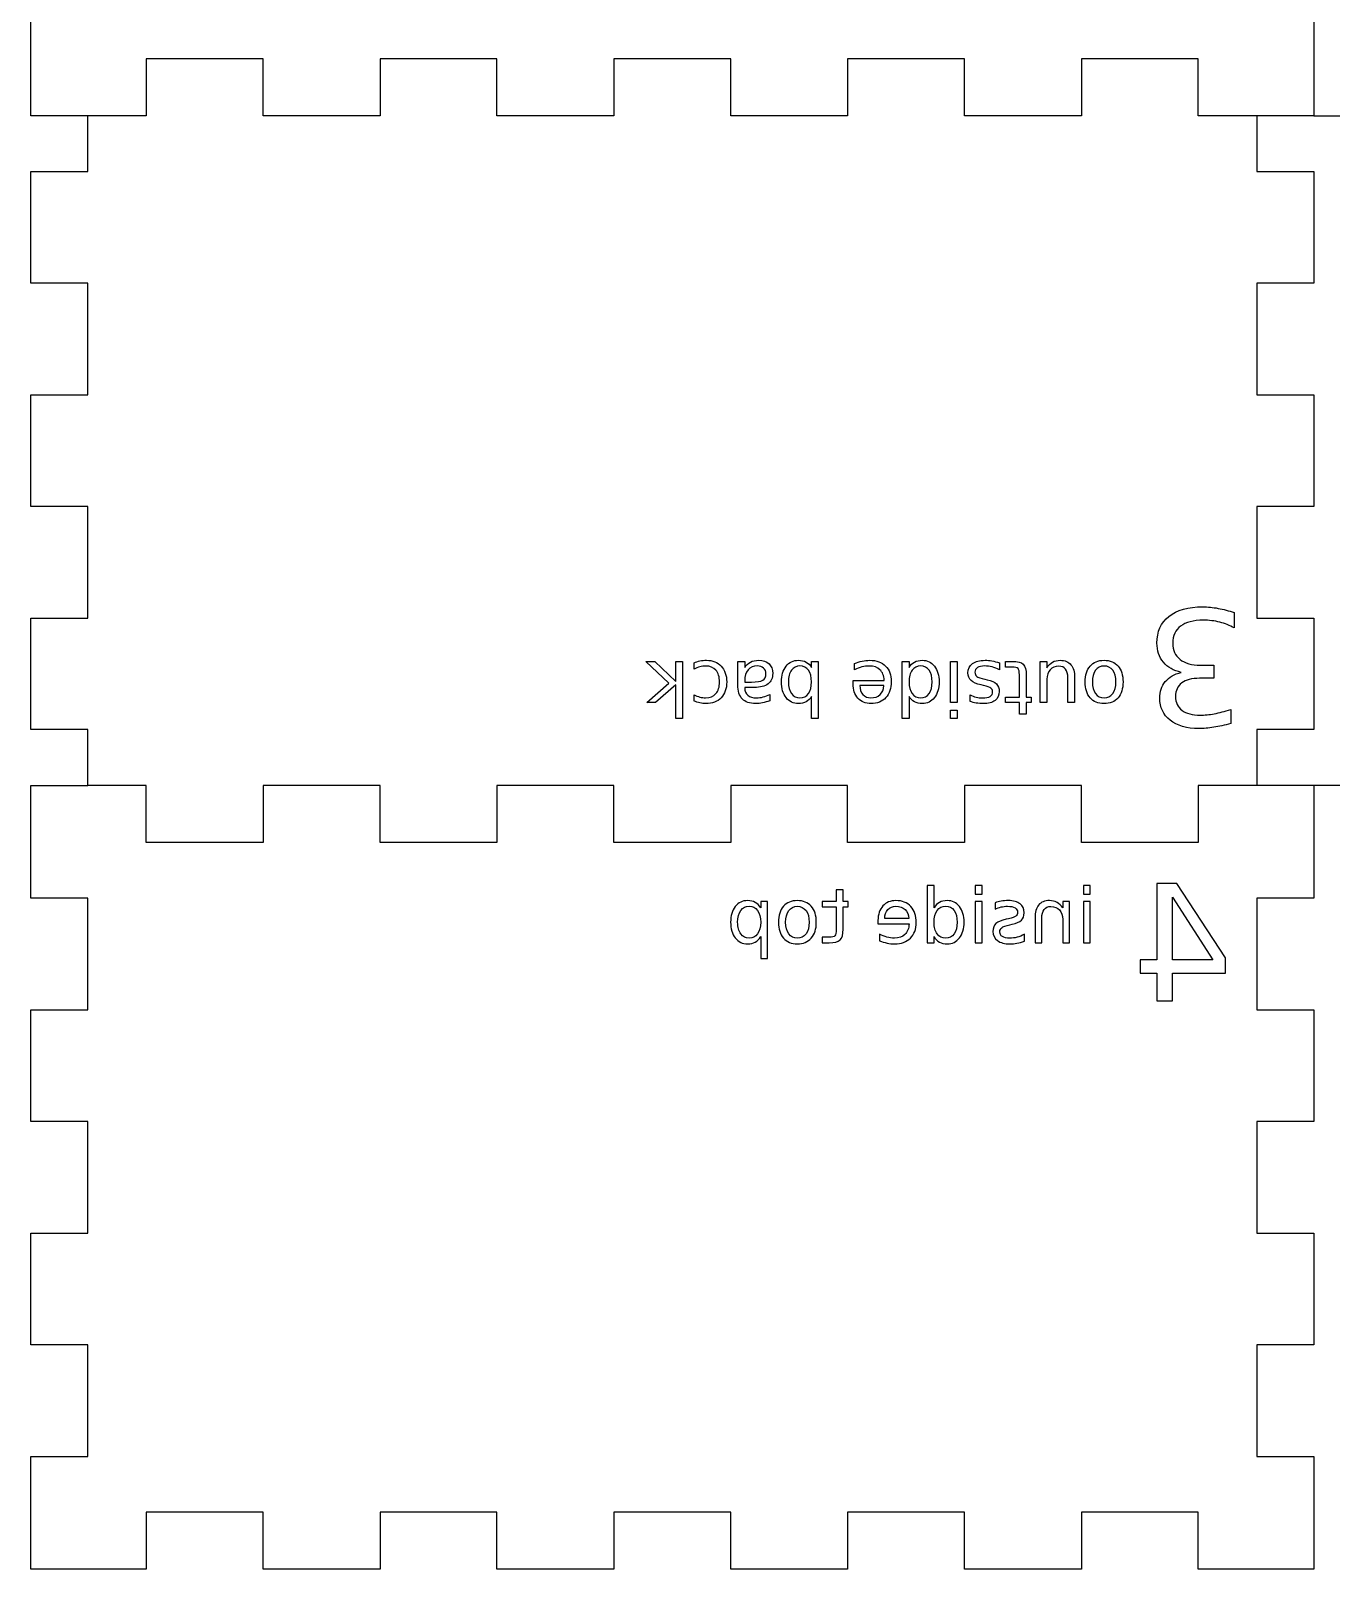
# Model space of a CAD drawing. Extents: x 81 to 232, y 87 to 299.
# Drawn here: x 81.3 to 172.5, y 86.5 to 194.5 of the extents above; entities that cross this region are included whole.
import ezdxf

# ---------------------------------------------------------------- set-up
doc = ezdxf.new("R2010")
doc.units = 0
doc.layers.add('Layer_1', color=7, linetype='CONTINUOUS')

msp = doc.modelspace()

# ---------------------------------------------------------------- linework, layer by layer
at = {"layer": 'Layer_1', "color": 5}
for p, q in [((81.262963, 188.533334), (81.262963, 196.450001)), ((171.262963, 196.450001), (171.262963, 188.533334)), ((97.562963, 192.533332), (89.362963, 192.533332)), ((89.362963, 192.533332), (89.362963, 188.533334)), ((97.562963, 188.533334), (97.562963, 192.533332)), ((113.962962, 192.533332), (105.762963, 192.533332)), ((105.762963, 192.533332), (105.762963, 188.533334)), ((113.962962, 188.533334), (113.962962, 192.533332)), ((130.362963, 192.533332), (122.162962, 192.533332)), ((122.162962, 192.533332), (122.162962, 188.533334)), ((130.362963, 188.533334), (130.362963, 192.533332)), ((146.762964, 192.533332), (138.562963, 192.533332)), ((138.562963, 192.533332), (138.562963, 188.533334)), ((146.762964, 188.533334), (146.762964, 192.533332)), ((163.162962, 192.533332), (154.962962, 192.533332)), ((154.962962, 192.533332), (154.962962, 188.533334)), ((163.162962, 188.533334), (163.162962, 192.533332)), ((89.362963, 188.533334), (81.262963, 188.533334)), ((85.262963, 184.616665), (85.262963, 188.533334)), ((105.762963, 188.533334), (97.562963, 188.533334)), ((122.162962, 188.533334), (113.962962, 188.533334)), ((138.562963, 188.533334), (130.362963, 188.533334)), ((154.962962, 188.533334), (146.762964, 188.533334)), ((171.262963, 188.533334), (163.162962, 188.533334)), ((167.262962, 188.533334), (167.262962, 184.616665)), ((171.262963, 188.533334), (175.179629, 188.533334)), ((81.262963, 176.783334), (81.262963, 184.616665)), ((81.262963, 184.616665), (85.262963, 184.616665)), ((167.262962, 184.616665), (171.262963, 184.616665)), ((171.262963, 184.616665), (171.262963, 176.783334)), ((85.262963, 176.783334), (81.262963, 176.783334)), ((85.262963, 168.949999), (85.262963, 176.783334)), ((171.262963, 176.783334), (167.262962, 176.783334)), ((167.262962, 176.783334), (167.262962, 168.949999)), ((81.262963, 161.116667), (81.262963, 168.949999)), ((81.262963, 168.949999), (85.262963, 168.949999)), ((167.262962, 168.949999), (171.262963, 168.949999)), ((171.262963, 168.949999), (171.262963, 161.116667)), ((85.262963, 161.116667), (81.262963, 161.116667)), ((85.262963, 153.283333), (85.262963, 161.116667)), ((171.262963, 161.116667), (167.262962, 161.116667)), ((167.262962, 161.116667), (167.262962, 153.283333)), ((81.262963, 145.450001), (81.262963, 153.283333)), ((81.262963, 153.283333), (85.262963, 153.283333)), ((167.262962, 153.283333), (171.262963, 153.283333)), ((171.262963, 153.283333), (171.262963, 145.450001)), ((85.262963, 145.450001), (81.262963, 145.450001)), ((85.262963, 141.533332), (85.262963, 145.450001)), ((171.262963, 145.450001), (167.262962, 145.450001)), ((167.262962, 145.450001), (167.262962, 141.533332)), ((81.262963, 137.533335), (81.262963, 141.533332)), ((81.262963, 141.533332), (85.262963, 141.533332)), ((89.362963, 141.533332), (85.262963, 141.533332)), ((89.362963, 137.533332), (89.362963, 141.533332)), ((105.762963, 141.533332), (97.562963, 141.533332)), ((97.562963, 141.533332), (97.562963, 137.533332)), ((105.762963, 137.533332), (105.762963, 141.533332)), ((122.162962, 141.533332), (113.962962, 141.533332)), ((113.962962, 141.533332), (113.962962, 137.533332)), ((122.162962, 137.533332), (122.162962, 141.533332)), ((138.562963, 141.533332), (130.362963, 141.533332)), ((130.362963, 141.533332), (130.362963, 137.533332)), ((138.562963, 137.533332), (138.562963, 141.533332)), ((154.962962, 141.533332), (146.762964, 141.533332)), ((146.762964, 141.533332), (146.762964, 137.533332)), ((154.962962, 137.533332), (154.962962, 141.533332)), ((167.262962, 141.533332), (163.162962, 141.533332)), ((163.162962, 141.533332), (163.162962, 137.533332)), ((171.262963, 141.533332), (167.262962, 141.533332)), ((171.262963, 141.533332), (171.262963, 133.616666)), ((175.179629, 141.533332), (171.262963, 141.533332)), ((81.262963, 133.616666), (81.262963, 137.533335)), ((97.562963, 137.533332), (89.362963, 137.533332)), ((113.962962, 137.533332), (105.762963, 137.533332)), ((130.362963, 137.533332), (122.162962, 137.533332)), ((146.762964, 137.533332), (138.562963, 137.533332)), ((163.162962, 137.533332), (154.962962, 137.533332)), ((85.262963, 133.616666), (81.262963, 133.616666)), ((85.262963, 125.783334), (85.262963, 133.616666)), ((171.262963, 133.616666), (167.262962, 133.616666)), ((167.262962, 133.616666), (167.262962, 125.783334)), ((81.262963, 117.949999), (81.262963, 125.783334)), ((81.262963, 125.783334), (85.262963, 125.783334)), ((167.262962, 125.783334), (171.262963, 125.783334)), ((171.262963, 125.783334), (171.262963, 117.949999)), ((85.262963, 117.949999), (81.262963, 117.949999)), ((85.262963, 110.116668), (85.262963, 117.949999)), ((171.262963, 117.949999), (167.262962, 117.949999)), ((167.262962, 117.949999), (167.262962, 110.116668)), ((81.262963, 102.283333), (81.262963, 110.116668)), ((81.262963, 110.116668), (85.262963, 110.116668)), ((167.262962, 110.116668), (171.262963, 110.116668)), ((171.262963, 110.116668), (171.262963, 102.283333)), ((85.262963, 102.283333), (81.262963, 102.283333)), ((85.262963, 94.449998), (85.262963, 102.283333)), ((171.262963, 102.283333), (167.262962, 102.283333)), ((167.262962, 102.283333), (167.262962, 94.449998)), ((81.262963, 86.533332), (81.262963, 94.449998)), ((81.262963, 94.449998), (85.262963, 94.449998)), ((167.262962, 94.449998), (171.262963, 94.449998)), ((171.262963, 94.449998), (171.262963, 86.533332)), ((97.562963, 90.533333), (89.362963, 90.533333)), ((89.362963, 90.533333), (89.362963, 86.533332)), ((97.562963, 86.533332), (97.562963, 90.533333)), ((113.962962, 90.533333), (105.762963, 90.533333)), ((105.762963, 90.533333), (105.762963, 86.533332)), ((113.962962, 86.533332), (113.962962, 90.533333)), ((130.362963, 90.533333), (122.162962, 90.533333)), ((122.162962, 90.533333), (122.162962, 86.533332)), ((130.362963, 86.533332), (130.362963, 90.533333)), ((146.762964, 90.533333), (138.562963, 90.533333)), ((138.562963, 90.533333), (138.562963, 86.533332)), ((146.762964, 86.533332), (146.762964, 90.533333)), ((163.162962, 90.533333), (154.962962, 90.533333)), ((154.962962, 90.533333), (154.962962, 86.533332)), ((163.162962, 86.533332), (163.162962, 90.533333)), ((89.362963, 86.533332), (81.262963, 86.533332)), ((105.762963, 86.533332), (97.562963, 86.533332)), ((122.162962, 86.533332), (113.962962, 86.533332)), ((138.562963, 86.533332), (130.362963, 86.533332)), ((154.962962, 86.533332), (146.762964, 86.533332)), ((171.262963, 86.533332), (163.162962, 86.533332))]:
    msp.add_line(p, q, dxfattribs=at)
at = {"layer": 'Layer_1', "color": 7}
for p, q in [((165.681612, 153.658854), (165.681612, 152.583982)), ((126.018457, 148.701567), (124.419072, 150.241524)), ((124.419072, 150.241524), (125.039191, 150.241524)), ((125.039191, 150.241524), (126.509385, 148.828174)), ((126.509385, 148.828174), (126.509385, 150.241524)), ((126.509385, 150.241524), (126.98739, 150.241524)), ((126.98739, 150.241524), (126.98739, 146.221099)), ((127.790959, 149.69117), (127.790959, 150.130421)), ((130.865708, 148.590461), (130.865708, 150.241524)), ((130.865708, 150.241524), (131.341131, 150.241524)), ((131.341131, 150.241524), (131.341131, 149.802276)), ((136.028182, 149.807443), (136.028182, 150.241524)), ((136.028182, 150.241524), (136.50619, 150.241524)), ((136.50619, 150.241524), (136.50619, 146.221099)), ((139.053838, 149.644663), (139.053838, 150.094246)), ((142.397302, 146.221099), (142.397302, 150.241524)), ((142.397302, 150.241524), (142.872725, 150.241524)), ((142.872725, 150.241524), (142.872725, 149.807443)), ((145.769189, 147.347645), (145.769189, 150.241524)), ((145.769189, 150.241524), (146.244615, 150.241524)), ((146.244615, 150.241524), (146.244615, 147.347645)), ((149.216008, 150.135589), (149.216008, 149.644663)), ((149.632004, 149.843616), (149.632004, 150.241524)), ((149.632004, 150.241524), (150.120347, 150.241524)), ((152.065965, 147.347645), (152.065965, 150.241524)), ((152.065965, 150.241524), (152.541388, 150.241524)), ((152.541388, 150.241524), (152.541388, 149.797108)), ((148.1954, 148.983205), (148.360762, 148.944447)), ((150.120347, 149.843616), (149.632004, 149.843616)), ((150.611273, 147.71713), (150.611273, 149.288095)), ((151.089278, 149.288095), (151.089278, 147.71713)), ((152.541388, 148.988372), (152.541388, 147.347645)), ((154.014164, 147.347645), (154.014164, 149.08139)), ((154.489587, 149.099475), (154.489587, 147.347645)), ((154.489587, 149.099475), (154.489587, 149.099475)), ((161.960907, 149.469618), (161.960907, 149.469618)), ((164.259474, 149.050692), (163.256265, 149.050692)), ((163.300362, 149.965711), (164.259474, 149.965711)), ((164.259474, 149.965711), (164.259474, 149.050692)), ((124.483667, 147.347645), (126.018457, 148.701567)), ((126.509385, 148.595632), (125.090865, 147.347645)), ((126.509385, 146.221099), (126.509385, 148.595632)), ((127.790959, 147.45875), (127.790959, 147.903166)), ((130.865708, 148.590461), (130.865708, 148.590461)), ((131.341131, 148.892769), (131.341131, 148.786834)), ((131.341131, 148.786834), (131.813969, 148.786834)), ((132.007757, 148.414764), (131.341131, 148.414764)), ((131.341131, 148.414764), (131.341131, 148.368254)), ((131.813969, 148.786834), (131.813969, 148.786834)), ((133.098128, 147.918668), (133.098128, 147.47942)), ((134.41071, 148.797169), (134.41071, 148.797169)), ((138.942733, 148.675729), (138.942733, 148.908272)), ((138.942733, 148.908272), (141.128646, 148.908272)), ((138.942733, 148.675729), (138.942733, 148.675729)), ((141.113143, 148.538787), (139.418156, 148.536247)), ((139.418156, 148.536247), (139.418156, 148.536201)), ((144.492782, 148.797169), (144.492782, 148.797169)), ((148.099797, 148.549122), (147.937017, 148.585294)), ((125.090865, 147.347645), (124.483667, 147.347645)), ((127.790959, 147.45875), (127.790959, 147.45875)), ((136.028182, 146.221099), (136.028182, 147.786893)), ((136.028182, 147.786893), (136.028182, 147.786893)), ((142.872725, 147.786893), (142.872725, 146.221099)), ((142.872725, 147.786893), (142.872725, 147.786893)), ((146.244615, 147.347645), (145.769189, 147.347645)), ((146.244615, 147.347645), (146.244615, 147.347645)), ((147.159286, 147.43291), (147.159286, 147.882496)), ((147.159286, 147.43291), (147.159286, 147.43291)), ((149.632004, 147.347645), (149.632004, 147.71713)), ((149.632004, 147.71713), (150.611273, 147.71713)), ((150.611273, 147.347645), (149.632004, 147.347645)), ((150.611273, 146.525989), (150.611273, 147.347645)), ((151.089278, 147.71713), (151.438094, 147.71713)), ((151.438094, 147.347645), (151.089278, 147.347645)), ((151.089278, 147.347645), (151.089278, 146.525989)), ((151.438094, 147.71713), (151.438094, 147.347645)), ((152.541388, 147.347645), (152.065965, 147.347645)), ((154.489587, 147.347645), (154.014164, 147.347645)), ((156.554063, 147.680958), (156.554063, 147.680958)), ((156.554063, 147.277883), (156.554063, 147.277883)), ((165.433564, 146.873393), (165.433564, 145.881204)), ((126.98739, 146.221099), (126.509385, 146.221099)), ((126.98739, 146.221099), (126.98739, 146.221099)), ((136.50619, 146.221099), (136.028182, 146.221099)), ((142.872725, 146.221099), (142.397302, 146.221099)), ((145.769189, 146.221099), (145.769189, 146.823129)), ((145.769189, 146.823129), (146.244615, 146.823129)), ((146.244615, 146.221099), (145.769189, 146.221099)), ((146.244615, 146.823129), (146.244615, 146.221099)), ((146.244615, 146.221099), (146.244615, 146.221099)), ((151.089278, 146.525989), (150.611273, 146.525989)), ((150.611273, 146.525989), (150.611273, 146.525989)), ((137.768076, 134.206131), (137.768076, 133.384475)), ((138.246084, 134.206131), (137.768076, 134.206131)), ((137.768076, 134.206131), (137.768076, 134.206131)), ((138.246084, 133.384475), (138.246084, 134.206131)), ((144.622955, 134.511021), (144.147532, 134.511021)), ((144.147532, 134.511021), (144.147532, 130.490594)), ((144.622955, 132.945224), (144.622955, 134.511021)), ((147.994841, 134.511021), (147.519418, 134.511021)), ((147.519418, 134.511021), (147.519418, 133.90899)), ((147.519418, 133.90899), (147.994841, 133.90899)), ((147.994841, 133.90899), (147.994841, 134.511021)), ((147.994841, 134.511021), (147.994841, 134.511021)), ((155.580944, 134.511021), (155.105521, 134.511021)), ((155.105521, 134.511021), (155.105521, 133.90899)), ((155.105521, 133.90899), (155.580944, 133.90899)), ((155.580944, 133.90899), (155.580944, 134.511021)), ((155.580944, 134.511021), (155.580944, 134.511021)), ((161.653663, 134.656914), (160.253576, 134.656914)), ((160.253576, 134.656914), (160.253576, 129.293591)), ((165.076711, 129.442418), (161.653663, 134.656914)), ((161.653663, 134.656914), (161.653663, 134.656914)), ((132.944083, 133.384475), (132.466074, 133.384475)), ((132.466074, 133.384475), (132.466074, 132.945224)), ((132.944083, 129.389887), (132.944083, 133.384475)), ((135.03956, 133.454237), (135.03956, 133.454237)), ((135.03956, 133.051162), (135.03956, 133.051162)), ((137.768076, 133.384475), (136.788807, 133.384475)), ((136.788807, 133.384475), (136.788807, 133.014987)), ((136.788807, 133.014987), (137.768076, 133.014987)), ((137.768076, 133.014987), (137.768076, 131.444025)), ((138.5949, 133.384475), (138.246084, 133.384475)), ((138.246084, 131.444025), (138.246084, 133.014987)), ((138.246084, 133.014987), (138.5949, 133.014987)), ((138.5949, 133.014987), (138.5949, 133.384475)), ((144.622955, 132.945224), (144.622955, 132.945224)), ((147.994841, 133.384475), (147.519418, 133.384475)), ((147.519418, 133.384475), (147.519418, 130.490594)), ((147.994841, 130.490594), (147.994841, 133.384475)), ((147.994841, 133.384475), (147.994841, 133.384475)), ((148.909515, 133.299207), (148.909515, 132.849624)), ((148.909515, 133.299207), (148.909515, 133.299207)), ((154.131419, 133.384475), (153.653411, 133.384475)), ((153.653411, 133.384475), (153.653411, 132.934889)), ((154.131419, 130.490594), (154.131419, 133.384475)), ((155.580944, 133.384475), (155.105521, 133.384475)), ((155.105521, 133.384475), (155.105521, 130.490594)), ((155.580944, 130.490594), (155.580944, 133.384475)), ((155.580944, 133.384475), (155.580944, 133.384475)), ((161.361518, 133.686775), (164.172717, 129.293591)), ((161.361518, 129.293591), (161.361518, 133.686775)), ((161.361518, 133.686775), (161.361518, 133.686775)), ((130.848602, 131.93495), (130.848602, 131.93495)), ((140.692962, 132.056391), (140.692962, 131.823845)), ((140.692962, 132.056391), (140.692962, 132.056391)), ((140.692962, 131.823845), (142.878875, 131.823845)), ((141.168385, 132.195873), (141.168385, 132.195916)), ((142.863372, 132.193333), (141.168385, 132.195873)), ((146.243012, 131.93495), (146.243012, 131.93495)), ((149.850026, 132.182998), (149.687246, 132.146823)), ((149.945629, 131.748915), (150.110992, 131.787673)), ((151.707794, 132.237258), (151.707794, 130.490594)), ((151.707794, 132.237258), (151.707794, 132.237258)), ((152.183217, 130.490594), (152.183217, 132.221756)), ((153.653411, 132.126153), (153.653411, 130.490594)), ((132.466074, 130.924677), (132.466074, 129.389887)), ((132.466074, 130.924677), (132.466074, 130.924677)), ((137.27715, 130.888502), (136.788807, 130.888502)), ((136.788807, 130.888502), (136.788807, 130.490594)), ((140.804067, 131.087457), (140.804067, 130.637871)), ((144.622955, 130.490594), (144.622955, 130.924677)), ((150.966238, 130.596531), (150.966238, 131.087457)), ((136.788807, 130.490594), (137.27715, 130.490594)), ((144.147532, 130.490594), (144.622955, 130.490594)), ((147.519418, 130.490594), (147.994841, 130.490594)), ((151.707794, 130.490594), (152.183217, 130.490594)), ((153.653411, 130.490594), (154.131419, 130.490594)), ((155.105521, 130.490594), (155.580944, 130.490594)), ((132.466074, 129.389887), (132.944083, 129.389887)), ((160.253576, 129.293591), (159.079489, 129.293591)), ((159.079489, 129.293591), (159.079489, 128.367549)), ((164.172717, 129.293591), (161.361518, 129.293591)), ((165.076711, 128.367549), (165.076711, 129.442418)), ((159.079489, 128.367549), (160.253576, 128.367549)), ((160.253576, 128.367549), (160.253576, 126.427271)), ((161.361518, 126.427271), (161.361518, 128.367549)), ((161.361518, 128.367549), (165.076711, 128.367549)), ((160.253576, 126.427271), (161.361518, 126.427271))]:
    msp.add_line(p, q, dxfattribs=at)
for points in [[(160.263165, 151.514625), (160.263165, 152.32675), (160.542448, 152.955135), (161.101013, 153.399782)], [(161.101013, 153.399782), (161.659578, 153.844429), (162.453328, 154.066752), (163.482263, 154.066752)], [(163.482263, 154.066752), (163.82769, 154.066752), (164.184142, 154.031841), (164.55162, 153.96202)], [(164.55162, 153.96202), (164.915421, 153.895874), (165.292085, 153.794819), (165.681612, 153.658854)], [(161.922322, 152.716274), (161.554846, 152.440667), (161.371108, 152.040117), (161.371108, 151.514625)], [(163.515334, 153.129687), (162.817129, 153.129687), (162.286125, 152.991883), (161.922322, 152.716274)], [(164.667376, 152.991881), (164.299898, 153.083752), (163.915884, 153.129687), (163.515334, 153.129687)], [(165.681612, 152.583982), (165.372931, 152.764045), (165.034852, 152.900012), (164.667376, 152.991881)], [(160.715161, 150.180685), (160.413831, 150.540812), (160.263165, 150.985458), (160.263165, 151.514625)], [(161.371108, 151.514625), (161.371108, 151.029555), (161.541984, 150.651053), (161.883736, 150.379121)], [(127.790959, 150.130421), (127.923596, 150.192433), (128.0614, 150.238941), (128.204372, 150.269946)], [(128.204372, 150.269946), (128.345621, 150.300953), (128.496343, 150.316456), (128.65654, 150.316456)], [(128.65654, 150.316456), (129.092344, 150.316456), (129.438576, 150.179514), (129.695236, 149.905628)], [(131.341131, 149.802276), (131.449651, 149.977976), (131.584871, 150.108028), (131.746792, 150.192431)], [(131.746792, 150.192431), (131.90871, 150.275115), (132.106803, 150.316456), (132.34107, 150.316456)], [(132.34107, 150.316456), (132.637348, 150.316456), (132.873337, 150.233774), (133.049035, 150.068408)], [(133.049035, 150.068408), (133.223014, 149.901322), (133.310003, 149.678252), (133.310003, 149.3992)], [(134.24793, 149.897876), (134.466693, 150.176929), (134.751775, 150.316456), (135.103176, 150.316456)], [(135.103176, 150.316456), (135.315047, 150.316456), (135.497637, 150.275115), (135.650944, 150.192431)], [(135.650944, 150.192431), (135.802529, 150.108028), (135.928275, 149.979698), (136.028182, 149.807443)], [(139.053838, 150.094246), (139.22437, 150.166594), (139.399208, 150.221716), (139.578354, 150.259611)], [(139.578354, 150.259611), (139.757499, 150.297508), (139.939228, 150.316456), (140.123539, 150.316456)], [(140.123539, 150.316456), (140.585183, 150.316456), (140.951225, 150.182097), (141.221663, 149.913378)], [(142.872725, 149.807443), (142.972634, 149.979698), (143.099242, 150.108028), (143.252548, 150.192431)], [(143.252548, 150.192431), (143.404132, 150.275115), (143.586722, 150.316456), (143.800319, 150.316456)], [(143.800319, 150.316456), (144.149996, 150.316456), (144.435077, 150.176929), (144.655563, 149.897876)], [(147.004258, 149.443125), (147.004258, 149.711842), (147.111056, 149.924577), (147.324651, 150.081329)], [(147.324651, 150.081329), (147.536525, 150.23808), (147.828497, 150.316456), (148.200567, 150.316456)], [(148.200567, 150.316456), (148.355596, 150.316456), (148.517515, 150.300953), (148.686325, 150.269946)], [(148.686325, 150.269946), (148.853412, 150.240663), (149.029973, 150.195877), (149.216008, 150.135589)], [(150.120347, 150.241524), (150.487249, 150.241524), (150.740464, 150.173484), (150.879991, 150.037403)], [(152.541388, 149.797108), (152.656798, 149.972808), (152.791156, 150.103722), (152.944463, 150.189849)], [(152.944463, 150.189849), (153.096047, 150.274254), (153.272608, 150.316456), (153.474146, 150.316456)], [(153.474146, 150.316456), (153.806598, 150.316456), (154.058952, 150.213103), (154.231207, 150.006396)], [(155.579961, 149.913378), (155.81595, 150.182097), (156.14065, 150.316456), (156.554063, 150.316456)], [(156.554063, 150.316456), (156.969197, 150.316456), (157.294758, 150.182097), (157.530746, 149.913378)], [(161.960907, 149.469618), (161.428066, 149.583534), (161.012817, 149.820556), (160.715161, 150.180685)], [(161.883736, 150.379121), (162.221816, 150.103514), (162.694025, 149.965711), (163.300362, 149.965711)], [(128.196619, 149.859118), (128.060537, 149.821223), (127.925317, 149.765241), (127.790959, 149.69117)], [(128.604862, 149.913378), (128.467059, 149.913378), (128.330978, 149.895291), (128.196619, 149.859118)], [(129.323166, 149.621408), (129.152634, 149.816055), (128.913199, 149.913378), (128.604862, 149.913378)], [(129.578964, 148.797169), (129.578964, 149.150292), (129.493698, 149.425038), (129.323166, 149.621408)], [(129.695236, 149.905628), (129.951895, 149.631743), (130.080224, 149.262257), (130.080224, 148.797169)], [(131.581426, 149.639496), (131.421229, 149.451737), (131.341131, 149.202828), (131.341131, 148.892769)], [(132.214462, 149.918548), (131.950912, 149.918548), (131.7399, 149.825531), (131.581426, 149.639496)], [(132.669215, 149.771268), (132.55725, 149.869455), (132.405666, 149.918548), (132.214462, 149.918548)], [(132.61237, 148.918607), (132.76051, 149.006457), (132.83458, 149.156319), (132.83458, 149.368192)], [(132.83458, 149.368192), (132.83458, 149.537003), (132.779459, 149.671361), (132.669215, 149.771268)], [(133.310003, 149.3992), (133.310003, 149.073638), (133.201482, 148.828174), (132.98444, 148.662809)], [(133.917202, 148.797169), (133.917202, 149.251922), (134.027444, 149.618824), (134.24793, 149.897876)], [(134.627753, 149.621408), (134.483057, 149.421593), (134.41071, 149.146847), (134.41071, 148.797169)], [(135.219446, 149.918548), (134.967954, 149.918548), (134.770723, 149.819502), (134.627753, 149.621408)], [(135.813727, 149.621408), (135.669031, 149.819502), (135.470938, 149.918548), (135.219446, 149.918548)], [(136.028182, 148.797169), (136.028182, 149.146847), (135.956697, 149.421593), (135.813727, 149.621408)], [(139.565434, 149.846201), (139.39318, 149.801414), (139.222648, 149.734235), (139.053838, 149.644663)], [(140.095117, 149.913378), (139.912528, 149.913378), (139.735967, 149.890986), (139.565434, 149.846201)], [(140.83409, 149.65758), (140.656668, 149.828112), (140.410344, 149.913378), (140.095117, 149.913378)], [(141.128646, 148.908272), (141.107976, 149.235557), (141.009791, 149.485327), (140.83409, 149.65758)], [(141.221663, 149.913378), (141.490382, 149.644661), (141.624741, 149.281204), (141.624741, 148.823007)], [(143.089768, 149.621408), (142.945073, 149.421593), (142.872725, 149.146847), (142.872725, 148.797169)], [(143.684046, 149.918548), (143.432554, 149.918548), (143.234462, 149.819502), (143.089768, 149.621408)], [(144.278325, 149.621408), (144.133631, 149.819502), (143.935538, 149.918548), (143.684046, 149.918548)], [(144.492782, 148.797169), (144.492782, 149.146847), (144.421296, 149.421593), (144.278325, 149.621408)], [(144.655563, 149.897876), (144.874326, 149.618824), (144.983708, 149.251922), (144.983708, 148.797169)], [(147.218713, 148.892769), (147.075743, 149.023683), (147.004258, 149.207135), (147.004258, 149.443125)], [(147.673466, 149.804858), (147.552888, 149.727345), (147.492599, 149.618825), (147.492599, 149.479298)], [(147.492599, 149.479298), (147.492599, 149.350106), (147.536524, 149.251059), (147.624374, 149.182157)], [(147.624374, 149.182157), (147.710501, 149.113256), (147.900842, 149.046938), (148.1954, 148.983205)], [(148.190232, 149.918548), (147.9663, 149.918548), (147.794045, 149.880652), (147.673466, 149.804858)], [(148.69666, 149.851368), (148.526128, 149.896155), (148.357319, 149.918548), (148.190232, 149.918548)], [(149.216008, 149.644663), (149.040308, 149.735958), (148.867192, 149.80486), (148.69666, 149.851368)], [(150.51567, 149.742848), (150.450213, 149.810026), (150.318439, 149.843616), (150.120347, 149.843616)], [(150.611273, 149.288095), (150.611273, 149.524084), (150.579405, 149.675668), (150.51567, 149.742848)], [(150.879991, 150.037403), (151.019516, 149.8996), (151.089278, 149.649831), (151.089278, 149.288095)], [(152.766181, 149.65758), (152.616319, 149.493938), (152.541388, 149.270869), (152.541388, 148.988372)], [(153.373376, 149.903043), (153.116717, 149.903043), (152.914319, 149.821222), (152.766181, 149.65758)], [(153.853969, 149.698923), (153.747171, 149.835003), (153.586973, 149.903043), (153.373376, 149.903043)], [(154.014164, 149.08139), (154.014164, 149.355275), (153.960766, 149.56112), (153.853969, 149.698923)], [(154.231207, 150.006396), (154.403461, 149.799691), (154.489587, 149.497383), (154.489587, 149.099475)], [(155.225979, 148.797169), (155.225979, 149.27087), (155.343973, 149.64294), (155.579961, 149.913378)], [(155.952032, 149.613655), (155.803892, 149.41384), (155.729821, 149.141678), (155.729821, 148.797169)], [(156.554063, 149.913378), (156.300847, 149.913378), (156.10017, 149.81347), (155.952032, 149.613655)], [(157.161261, 149.61624), (157.013121, 149.814332), (156.810721, 149.913378), (156.554063, 149.913378)], [(157.380884, 148.797169), (157.380884, 149.143402), (157.307676, 149.416425), (157.161261, 149.61624)], [(157.530746, 149.913378), (157.765013, 149.64294), (157.882147, 149.27087), (157.882147, 148.797169)], [(160.847453, 148.819183), (161.108362, 149.131537), (161.479513, 149.348349), (161.960907, 149.469618)], [(163.256265, 149.050692), (162.708724, 149.050692), (162.2898, 148.942287), (161.999493, 148.725477)], [(127.790959, 147.903166), (127.925317, 147.829097), (128.060537, 147.773976), (128.196619, 147.7378)], [(128.604862, 147.680958), (128.913199, 147.680958), (129.152634, 147.779143), (129.323166, 147.975513)], [(129.323166, 147.975513), (129.493698, 148.170162), (129.578964, 148.444047), (129.578964, 148.797169)], [(130.080224, 148.797169), (130.080224, 148.32519), (129.951033, 147.953981), (129.692651, 147.68354)], [(131.175766, 147.603443), (130.96906, 147.820483), (130.865708, 148.149489), (130.865708, 148.590461)], [(131.341131, 148.368254), (131.341131, 148.14949), (131.413478, 147.980681), (131.558171, 147.861826)], [(131.813969, 148.786834), (132.198098, 148.786834), (132.464231, 148.830759), (132.61237, 148.918607)], [(132.98444, 148.662809), (132.765677, 148.497446), (132.440116, 148.414764), (132.007757, 148.414764)], [(132.64596, 147.740386), (132.802712, 147.780004), (132.953435, 147.839431), (133.098128, 147.918668)], [(134.24793, 147.69646), (134.027444, 147.975512), (133.917202, 148.342415), (133.917202, 148.797169)], [(134.41071, 148.797169), (134.41071, 148.447492), (134.483057, 148.173607), (134.627753, 147.975513)], [(134.627753, 147.975513), (134.770723, 147.775698), (134.967954, 147.67579), (135.219446, 147.67579)], [(135.219446, 147.67579), (135.470938, 147.67579), (135.669031, 147.775698), (135.813727, 147.975513)], [(135.813727, 147.975513), (135.956697, 148.173607), (136.028182, 148.447492), (136.028182, 148.797169)], [(139.283798, 147.655121), (139.056421, 147.904889), (138.942733, 148.245092), (138.942733, 148.675729)], [(139.418156, 148.536201), (139.421599, 148.276098), (139.494808, 148.068531), (139.637781, 147.913501)], [(139.637781, 147.913501), (139.77903, 147.758472), (139.966787, 147.680958), (140.201055, 147.680958)], [(140.201055, 147.680958), (140.466326, 147.680958), (140.679061, 147.755889), (140.839258, 147.905751)], [(140.839258, 147.905751), (140.997733, 148.055613), (141.089028, 148.266625), (141.113143, 148.538787)], [(141.624741, 148.823007), (141.624741, 148.349306), (141.497273, 147.973791), (141.242336, 147.69646)], [(142.872725, 148.797169), (142.872725, 148.447492), (142.945073, 148.173607), (143.089768, 147.975513)], [(143.089768, 147.975513), (143.234462, 147.775698), (143.432554, 147.67579), (143.684046, 147.67579)], [(143.684046, 147.67579), (143.935538, 147.67579), (144.133631, 147.775698), (144.278325, 147.975513)], [(144.278325, 147.975513), (144.421296, 148.173607), (144.492782, 148.447492), (144.492782, 148.797169)], [(144.983708, 148.797169), (144.983708, 148.342415), (144.874326, 147.975512), (144.655563, 147.69646)], [(147.937017, 148.585294), (147.599398, 148.657643), (147.359964, 148.760134), (147.218713, 148.892769)], [(148.60881, 148.370839), (148.524405, 148.432851), (148.354734, 148.492278), (148.099797, 148.549122)], [(148.360762, 148.944447), (148.655319, 148.882435), (148.868055, 148.787695), (148.998968, 148.660227)], [(148.559718, 147.784311), (148.676851, 147.856657), (148.735418, 147.965177), (148.735418, 148.109871)], [(148.735418, 148.109871), (148.735418, 148.220114), (148.693215, 148.307104), (148.60881, 148.370839)], [(149.195338, 148.130544), (149.195338, 147.85838), (149.098876, 147.648229), (148.905951, 147.50009)], [(148.998968, 148.660227), (149.129882, 148.531035), (149.195338, 148.354474), (149.195338, 148.130544)], [(155.579961, 147.680958), (155.343973, 147.949675), (155.225979, 148.321745), (155.225979, 148.797169)], [(155.729821, 148.797169), (155.729821, 148.454382), (155.803892, 148.183081), (155.952032, 147.983266)], [(155.952032, 147.983266), (156.10017, 147.781727), (156.300847, 147.680958), (156.554063, 147.680958)], [(156.554063, 147.680958), (156.809, 147.680958), (157.010537, 147.780866), (157.158676, 147.980681)], [(157.158676, 147.980681), (157.306814, 148.178774), (157.380884, 148.450937), (157.380884, 148.797169)], [(157.882147, 148.797169), (157.882147, 148.321745), (157.765013, 147.949675), (157.530746, 147.680958)], [(160.45609, 147.661631), (160.45609, 148.117302), (160.586544, 148.503152), (160.847453, 148.819183)], [(161.999493, 148.725477), (161.709186, 148.504989), (161.564032, 148.188959), (161.564032, 147.777385)], [(128.196619, 147.32439), (128.057092, 147.353673), (127.921872, 147.39846), (127.790959, 147.45875)], [(128.196619, 147.7378), (128.330978, 147.699905), (128.467059, 147.680958), (128.604862, 147.680958)], [(128.625535, 147.277883), (128.479118, 147.277883), (128.336146, 147.293385), (128.196619, 147.32439)], [(129.692651, 147.68354), (129.432548, 147.413102), (129.076842, 147.277883), (128.625535, 147.277883)], [(132.113692, 147.277883), (131.695113, 147.277883), (131.382471, 147.386403), (131.175766, 147.603443)], [(131.558171, 147.861826), (131.701143, 147.741247), (131.902681, 147.680958), (132.162784, 147.680958)], [(132.5917, 147.329557), (132.428058, 147.295108), (132.268722, 147.277883), (132.113692, 147.277883)], [(132.162784, 147.680958), (132.32815, 147.680958), (132.489208, 147.700767), (132.64596, 147.740386)], [(133.098128, 147.47942), (132.924151, 147.41224), (132.755342, 147.362286), (132.5917, 147.329557)], [(135.103176, 147.277883), (134.751775, 147.277883), (134.466693, 147.417409), (134.24793, 147.69646)], [(135.650944, 147.404487), (135.497637, 147.320084), (135.315047, 147.277883), (135.103176, 147.277883)], [(136.028182, 147.786893), (135.928275, 147.61464), (135.802529, 147.487171), (135.650944, 147.404487)], [(140.206222, 147.277883), (139.816927, 147.277883), (139.509452, 147.403629), (139.283798, 147.655121)], [(141.242336, 147.69646), (140.985676, 147.417409), (140.640304, 147.277883), (140.206222, 147.277883)], [(143.252548, 147.404487), (143.099242, 147.487171), (142.972634, 147.61464), (142.872725, 147.786893)], [(143.800319, 147.277883), (143.586722, 147.277883), (143.404132, 147.320084), (143.252548, 147.404487)], [(144.655563, 147.69646), (144.435077, 147.417409), (144.149996, 147.277883), (143.800319, 147.277883)], [(147.159286, 147.882496), (147.293644, 147.813594), (147.433171, 147.761917), (147.577866, 147.727465)], [(147.588201, 147.31664), (147.433171, 147.342477), (147.290199, 147.381233), (147.159286, 147.43291)], [(147.577866, 147.727465), (147.72256, 147.693015), (147.872421, 147.67579), (148.027449, 147.67579)], [(148.084294, 147.277883), (147.908594, 147.277883), (147.74323, 147.290802), (147.588201, 147.31664)], [(148.027449, 147.67579), (148.26344, 147.67579), (148.440862, 147.711964), (148.559718, 147.784311)], [(148.905951, 147.50009), (148.713025, 147.351952), (148.43914, 147.277883), (148.084294, 147.277883)], [(156.554063, 147.277883), (156.14065, 147.277883), (155.81595, 147.412241), (155.579961, 147.680958)], [(157.530746, 147.680958), (157.294758, 147.412241), (156.969197, 147.277883), (156.554063, 147.277883)], [(161.194719, 146.107202), (160.7023, 146.489378), (160.45609, 147.007521), (160.45609, 147.661631)], [(161.564032, 147.777385), (161.564032, 147.354787), (161.714697, 147.031408), (162.016028, 146.807246)], [(164.281525, 146.564713), (164.630628, 146.630858), (165.014641, 146.733752), (165.433564, 146.873393)], [(163.201141, 145.528427), (162.355946, 145.528427), (161.687138, 145.721352), (161.194719, 146.107202)], [(162.016028, 146.807246), (162.313686, 146.57941), (162.741797, 146.465492), (163.300362, 146.465492)], [(163.300362, 146.465492), (163.605367, 146.465492), (163.932421, 146.498565), (164.281525, 146.564713)], [(165.433564, 145.881204), (165.010966, 145.763612), (164.615929, 145.675417), (164.248451, 145.616621)], [(164.248451, 145.616621), (163.877299, 145.557825), (163.528195, 145.528427), (163.201141, 145.528427)], [(130.685822, 133.035659), (130.465335, 132.756606), (130.355092, 132.389703), (130.355092, 131.93495)], [(131.541066, 133.454237), (131.189667, 133.454237), (130.904586, 133.314711), (130.685822, 133.035659)], [(131.065643, 132.756607), (131.208614, 132.956422), (131.405846, 133.056329), (131.657338, 133.056329)], [(132.088836, 133.32763), (131.93553, 133.412035), (131.752939, 133.454237), (131.541066, 133.454237)], [(131.657338, 133.056329), (131.90883, 133.056329), (132.106923, 132.956422), (132.251617, 132.756607)], [(132.466074, 132.945224), (132.366168, 133.117479), (132.240422, 133.244948), (132.088836, 133.32763)], [(134.065462, 133.051162), (133.829471, 132.782445), (133.711476, 132.410375), (133.711476, 131.93495)], [(135.03956, 133.454237), (134.62615, 133.454237), (134.30145, 133.319879), (134.065462, 133.051162)], [(134.437529, 132.748854), (134.58567, 132.950393), (134.786346, 133.051162), (135.03956, 133.051162)], [(136.016246, 133.051162), (135.780256, 133.319879), (135.454694, 133.454237), (135.03956, 133.454237)], [(135.03956, 133.051162), (135.294497, 133.051162), (135.496036, 132.951254), (135.644176, 132.751439)], [(136.367644, 131.93495), (136.367644, 132.410375), (136.250512, 132.782445), (136.016246, 133.051162)], [(141.034028, 133.076999), (140.806651, 132.827231), (140.692962, 132.487028), (140.692962, 132.056391)], [(141.956451, 133.454237), (141.567156, 133.454237), (141.259681, 133.328491), (141.034028, 133.076999)], [(141.168385, 132.195916), (141.171828, 132.456021), (141.245037, 132.663588), (141.388011, 132.818616)], [(141.388011, 132.818616), (141.529259, 132.973647), (141.717017, 133.051162), (141.951284, 133.051162)], [(141.951284, 133.051162), (142.216556, 133.051162), (142.42929, 132.976231), (142.589487, 132.826369)], [(142.992562, 133.035659), (142.735904, 133.314711), (142.390534, 133.454237), (141.956451, 133.454237)], [(142.589487, 132.826369), (142.747962, 132.676507), (142.839257, 132.465495), (142.863372, 132.193333)], [(143.374971, 131.909113), (143.374971, 132.382814), (143.247501, 132.758329), (142.992562, 133.035659)], [(145.002778, 133.32763), (144.849471, 133.244948), (144.722863, 133.117479), (144.622955, 132.945224)], [(144.839998, 132.756607), (144.984691, 132.956422), (145.182784, 133.056329), (145.434276, 133.056329)], [(145.550549, 133.454237), (145.336951, 133.454237), (145.154361, 133.412035), (145.002778, 133.32763)], [(145.434276, 133.056329), (145.685768, 133.056329), (145.88386, 132.956422), (146.028554, 132.756607)], [(146.405792, 133.035659), (146.185307, 133.314711), (145.900226, 133.454237), (145.550549, 133.454237)], [(146.733937, 131.93495), (146.733937, 132.389703), (146.624556, 132.756606), (146.405792, 133.035659)], [(149.338431, 133.41548), (149.1834, 133.389641), (149.040429, 133.350884), (148.909515, 133.299207)], [(148.909515, 132.849624), (149.043874, 132.918526), (149.1834, 132.970202), (149.328096, 133.004652)], [(149.328096, 133.004652), (149.472789, 133.039104), (149.62265, 133.056329), (149.777679, 133.056329)], [(149.834524, 133.454237), (149.658824, 133.454237), (149.493459, 133.441318), (149.338431, 133.41548)], [(149.777679, 133.056329), (150.013669, 133.056329), (150.191092, 133.020156), (150.309947, 132.947809)], [(150.65618, 133.23203), (150.463255, 133.380168), (150.189369, 133.454237), (149.834524, 133.454237)], [(150.309947, 132.947809), (150.42708, 132.875463), (150.485647, 132.766942), (150.485647, 132.622246)], [(150.945568, 132.601576), (150.945568, 132.873738), (150.849105, 133.083889), (150.65618, 133.23203)], [(151.963591, 133.14418), (151.793059, 132.939196), (151.707794, 132.636889), (151.707794, 132.237258)], [(152.718067, 133.454237), (152.385617, 133.454237), (152.134125, 133.350885), (151.963591, 133.14418)], [(152.183217, 132.221756), (152.183217, 132.495639), (152.236616, 132.700622), (152.343414, 132.836704)], [(152.343414, 132.836704), (152.450213, 132.972786), (152.61041, 133.040827), (152.824005, 133.040827)], [(153.252921, 133.325047), (153.09789, 133.411174), (152.919606, 133.454237), (152.718067, 133.454237)], [(152.824005, 133.040827), (153.080665, 133.040827), (153.283065, 132.959006), (153.431203, 132.795364)], [(153.653411, 132.934889), (153.539724, 133.108866), (153.406228, 133.238919), (153.252921, 133.325047)], [(153.431203, 132.795364), (153.579342, 132.631722), (153.653411, 132.408652), (153.653411, 132.126153)], [(130.355092, 131.93495), (130.355092, 131.480198), (130.465335, 131.113295), (130.685822, 130.834241)], [(130.848602, 131.93495), (130.848602, 132.284628), (130.920949, 132.558513), (131.065643, 132.756607)], [(131.065643, 131.110712), (130.920949, 131.310527), (130.848602, 131.585273), (130.848602, 131.93495)], [(132.251617, 132.756607), (132.394588, 132.558513), (132.466074, 132.284628), (132.466074, 131.93495)], [(132.466074, 131.93495), (132.466074, 131.585273), (132.394588, 131.310527), (132.251617, 131.110712)], [(133.711476, 131.93495), (133.711476, 131.46125), (133.829471, 131.089179), (134.065462, 130.818739)], [(134.215322, 131.93495), (134.215322, 132.277738), (134.289391, 132.549039), (134.437529, 132.748854)], [(134.437529, 131.118462), (134.289391, 131.318279), (134.215322, 131.590442), (134.215322, 131.93495)], [(135.644176, 132.751439), (135.792314, 132.553345), (135.866384, 132.281183), (135.866384, 131.93495)], [(135.866384, 131.93495), (135.866384, 131.588718), (135.793175, 131.315695), (135.646758, 131.115879)], [(136.016246, 130.818739), (136.250512, 131.089179), (136.367644, 131.46125), (136.367644, 131.93495)], [(142.878875, 131.823845), (142.858205, 131.496562), (142.76002, 131.246792), (142.58432, 131.074537)], [(142.971893, 130.818739), (143.240611, 131.087456), (143.374971, 131.450914), (143.374971, 131.909113)], [(144.622955, 131.93495), (144.622955, 132.284628), (144.695302, 132.558513), (144.839998, 132.756607)], [(144.839998, 131.110712), (144.695302, 131.310527), (144.622955, 131.585273), (144.622955, 131.93495)], [(146.028554, 132.756607), (146.171526, 132.558513), (146.243012, 132.284628), (146.243012, 131.93495)], [(146.243012, 131.93495), (146.243012, 131.585273), (146.171526, 131.310527), (146.028554, 131.110712)], [(146.405792, 130.834241), (146.624556, 131.113295), (146.733937, 131.480198), (146.733937, 131.93495)], [(148.968943, 131.839351), (148.825971, 131.708435), (148.754485, 131.524983), (148.754485, 131.288995)], [(149.687246, 132.146823), (149.349626, 132.074476), (149.110191, 131.971986), (148.968943, 131.839351)], [(149.374603, 131.54996), (149.46073, 131.618863), (149.651072, 131.685182), (149.945629, 131.748915)], [(150.359039, 132.361281), (150.274634, 132.299269), (150.104963, 132.239842), (149.850026, 132.182998)], [(150.110992, 131.787673), (150.405549, 131.849685), (150.618284, 131.944425), (150.749198, 132.071893)], [(150.485647, 132.622246), (150.485647, 132.512005), (150.443445, 132.425016), (150.359039, 132.361281)], [(150.749198, 132.071893), (150.880111, 132.201085), (150.945568, 132.377646), (150.945568, 132.601576)], [(130.685822, 130.834241), (130.904586, 130.55519), (131.189667, 130.415664), (131.541066, 130.415664)], [(131.657338, 130.813572), (131.405846, 130.813572), (131.208614, 130.912618), (131.065643, 131.110712)], [(132.251617, 131.110712), (132.106923, 130.912618), (131.90883, 130.813572), (131.657338, 130.813572)], [(132.088836, 130.539686), (132.240422, 130.624091), (132.366168, 130.752421), (132.466074, 130.924677)], [(134.065462, 130.818739), (134.30145, 130.550022), (134.62615, 130.415664), (135.03956, 130.415664)], [(135.03956, 130.818739), (134.786346, 130.818739), (134.58567, 130.918647), (134.437529, 131.118462)], [(135.646758, 131.115879), (135.49862, 130.917786), (135.29622, 130.818739), (135.03956, 130.818739)], [(135.03956, 130.415664), (135.454694, 130.415664), (135.780256, 130.550022), (136.016246, 130.818739)], [(137.672476, 130.989272), (137.607019, 130.922092), (137.475244, 130.888502), (137.27715, 130.888502)], [(137.27715, 130.490594), (137.644053, 130.490594), (137.897267, 130.558635), (138.036794, 130.694716)], [(137.768076, 131.444025), (137.768076, 131.208036), (137.736209, 131.056452), (137.672476, 130.989272)], [(138.036794, 130.694716), (138.176321, 130.83252), (138.246084, 131.082289), (138.246084, 131.444025)], [(141.315663, 130.885919), (141.14341, 130.930706), (140.972878, 130.997885), (140.804067, 131.087457)], [(140.804067, 130.637871), (140.974599, 130.565525), (141.149438, 130.510404), (141.328583, 130.472509)], [(141.845346, 130.818739), (141.662756, 130.818739), (141.486195, 130.841132), (141.315663, 130.885919)], [(142.58432, 131.074537), (142.406898, 130.904005), (142.160573, 130.818739), (141.845346, 130.818739)], [(141.873769, 130.415664), (142.335411, 130.415664), (142.701452, 130.550022), (142.971893, 130.818739)], [(144.622955, 130.924677), (144.722863, 130.752421), (144.849471, 130.624091), (145.002778, 130.539686)], [(145.434276, 130.813572), (145.182784, 130.813572), (144.984691, 130.912618), (144.839998, 131.110712)], [(146.028554, 131.110712), (145.88386, 130.912618), (145.685768, 130.813572), (145.434276, 130.813572)], [(145.550549, 130.415664), (145.900226, 130.415664), (146.185307, 130.55519), (146.405792, 130.834241)], [(148.754485, 131.288995), (148.754485, 131.020278), (148.861283, 130.807543), (149.07488, 130.650791)], [(149.07488, 130.650791), (149.286754, 130.49404), (149.578726, 130.415664), (149.950797, 130.415664)], [(149.242828, 131.252822), (149.242828, 131.382012), (149.286753, 131.481058), (149.374603, 131.54996)], [(149.423696, 130.927259), (149.303117, 131.004774), (149.242828, 131.113295), (149.242828, 131.252822)], [(149.940462, 130.813572), (149.71653, 130.813572), (149.544274, 130.851467), (149.423696, 130.927259)], [(150.44689, 130.880752), (150.276358, 130.835965), (150.107548, 130.813572), (149.940462, 130.813572)], [(150.966238, 131.087457), (150.790537, 130.996162), (150.617421, 130.92726), (150.44689, 130.880752)], [(131.541066, 130.415664), (131.752939, 130.415664), (131.93553, 130.457004), (132.088836, 130.539686)], [(141.328583, 130.472509), (141.507728, 130.434612), (141.689457, 130.415664), (141.873769, 130.415664)], [(145.002778, 130.539686), (145.154361, 130.457004), (145.336951, 130.415664), (145.550549, 130.415664)], [(149.950797, 130.415664), (150.105825, 130.415664), (150.267744, 130.431166), (150.436555, 130.462171)], [(150.436555, 130.462171), (150.603641, 130.491454), (150.780202, 130.536241), (150.966238, 130.596531)]]:
    msp.add_open_spline(points, degree=3, dxfattribs=at)

doc.saveas('drawing.dxf')
